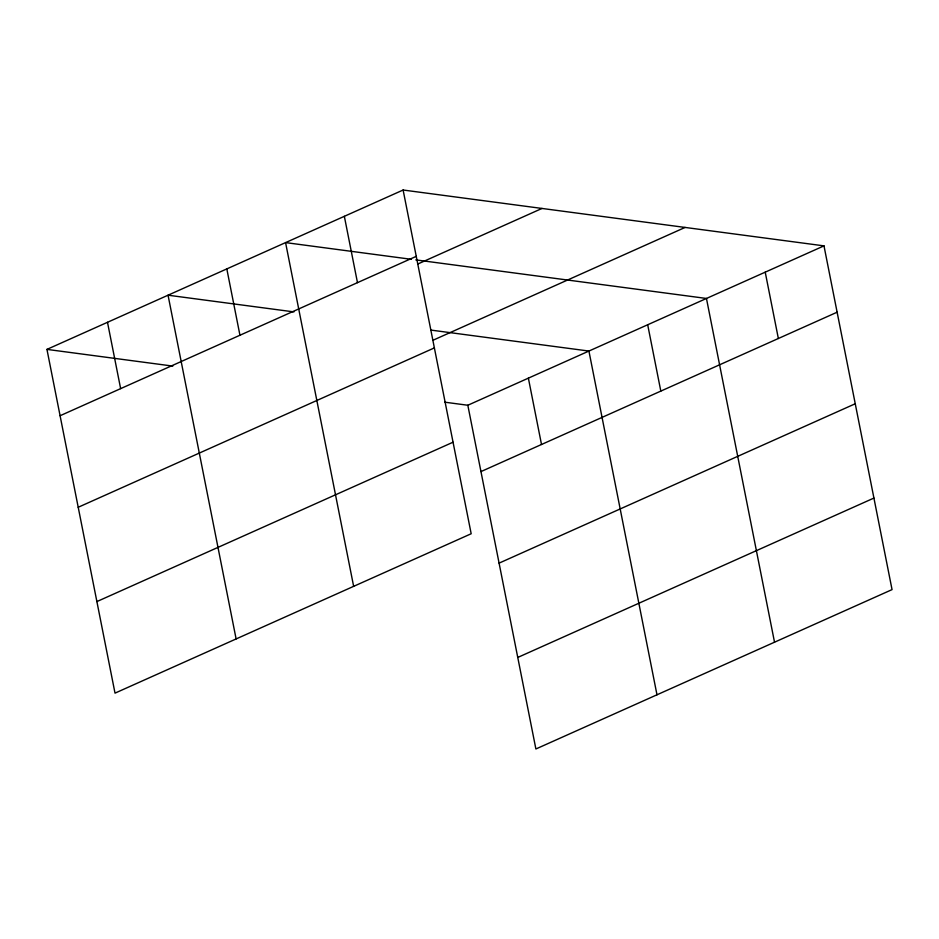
<?xml version="1.0" encoding="UTF-8"?>
<svg xmlns="http://www.w3.org/2000/svg" width="939" height="939" viewBox="0 0 939 939"><rect width="100%" height="100%" fill="white"/><g stroke="black" fill="none" stroke-linecap="round" stroke-linejoin="round"><path stroke-width="1.41" d="M403.113 190.018L471.178 533.751L115.016 693.135L46.95 349.39L403.113 190.018L823.984 245.865L892.05 589.61L535.887 748.982L467.822 405.249L444.675 402.174M60.084 415.731L416.247 256.347M417.785 264.023L542.003 208.446M432.926 340.282L685.094 227.438M78.207 507.271L434.37 347.899M467.822 405.249L823.984 245.865M96.881 601.582L453.044 442.21M480.956 471.589L837.119 312.206M499.09 563.13L855.253 403.758M517.765 657.441L873.927 498.069M411.446 259.317L285.573 242.602L353.639 586.347M415.789 259.892L706.457 298.461L774.522 642.206M293.919 311.901L168.046 295.198L236.112 638.943M431.236 330.129L588.917 351.057L656.983 694.801M46.95 349.39L172.823 366.093M765.226 272.169L778.361 338.51M647.687 324.765L660.821 391.105M528.375 378.147L541.51 444.487M344.343 216.31L357.477 282.651M226.815 268.906L239.95 335.246M107.492 322.288L120.638 388.629"/></g></svg>
